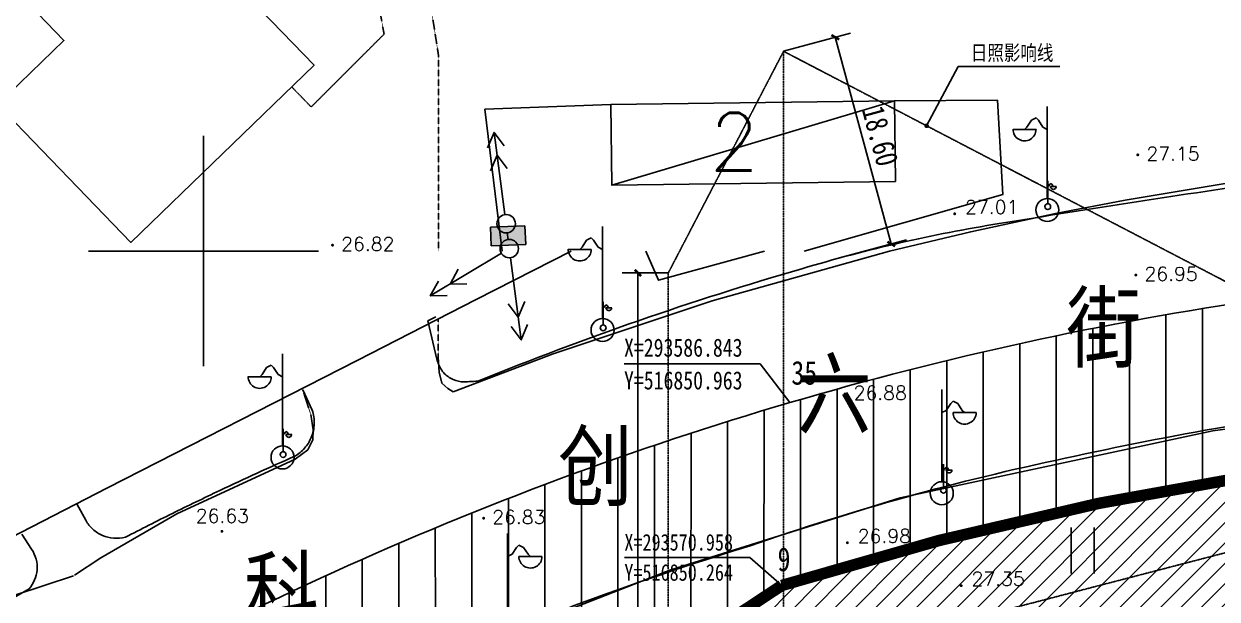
# Model space of a CAD drawing. Extents: x 1977 to 1034874806, y 3985 to 587211952.
# Drawn here: x 516784391 to 516888107, y 293569772 to 293619738 of the extents above; entities that cross this region are included whole.
import ezdxf
from ezdxf.enums import TextEntityAlignment as Align
from ezdxf.xclip import XClip

# ---------------------------------------------------------------- set-up
doc = ezdxf.new("R2010")
doc.units = 0
doc.header["$LTSCALE"] = 10
doc.header["$MEASUREMENT"] = 0
doc.header["$XCLIPFRAME"] = 0
for name, pattern in [('ACAD_ISO04W100', [30, 24, -3, 0, -3]), ('DASH', [0.35, 0.25, -0.1]), ('X-地形图$0$444', [0.3, 0.2, -0.1]), ('X-地形图$0$B1', [3, 2, -1])]:
    doc.linetypes.add(name, pattern=pattern)
for name, color, linetype in [('01-标注_尺寸', 3, 'Continuous'), ('01-标注_符号2', 200, 'Continuous'), ('M-建筑影响线', 9, 'Continuous'), ('M-用地 代征绿地', 126, 'Continuous'), ('M-用地 代征道路', 216, 'Continuous'), ('M-用地 代征道路坐标', 140, 'Continuous'), ('M-用地 地形图', 8, 'Continuous'), ('M-用地 红线', 20, 'ACAD_ISO04W100'), ('M-用地 红线坐标', 140, 'Continuous'), ('PUB_TEXT', 7, 'Continuous'), ('X-地形图$0$GCD', 1, 'Continuous'), ('X-地形图$0$GKSS', 4, 'Continuous'), ('X-地形图$0$JTSS', 3, 'Continuous'), ('X-地形图$0$电力', 7, 'Continuous')]:
    doc.layers.add(name, color=color, linetype=linetype)
doc.styles.add('-黑体', font='simhei.ttf', dxfattribs={"width": 0.8})
doc.styles.add('X-地形图$0$HZ', font='simplex.shx', dxfattribs={"bigfont": 'hztxt.shx'})
doc.styles.add('黑', font='simhei.ttf', dxfattribs={"width": 0.8})
doc.styles.add('黑体', font='simhei.ttf', dxfattribs={"width": 0.8})
doc.styles.add('黑体_T3', font='simhei.ttf', dxfattribs={"width": 0.8})
doc.dimstyles.new('_TCH_ARCH&&550', dxfattribs={"dimtxt": 1925, "dimasz": 550, "dimexe": 1375, "dimexo": 0, "dimgap": 550, "dimtad": 1, "dimlfac": 0.001, "dimzin": 0, "dimdsep": 46, "dimtxsty": '黑体_T3', "dimblk": 'ARCHTICK', "dimcen": 0.09, "dimclrt": 7, "dimazin": 2, "dimtfac": 1, "dimtix": 1, "dimtmove": 2, "dimatfit": 3, "dimfxl": 0, "dimtolj": 1, "dimtzin": 0, "dimarcsym": 0})

# ---------------------------------------------------------------- blocks, each defined once
blk = doc.blocks.new('X-地形图$0$BC027')
for p, q in [((0, 0.5), (0, 4.5)), ((-0.69, 3.9), (-0.89, 3.6)), ((-0.49, 4), (-0.69, 3.9)), ((-0.39, 3.9), (-0.49, 4)), ((-0.19, 3.6), (-0.39, 3.9)), ((-0.49, 3.5), (-1.49, 3.5)), ((-0.89, 3.6), (-0.99, 3.5)), ((0, 3.5), (-0.19, 3.6))]:
    blk.add_line(p, q)
blk.add_circle((0, 0), 0.5)
blk.add_arc((-0.99, 3.5), 0.5, 179, 0)
blk = doc.blocks.new('X-地形图$0$BC026')
for p, q in [((0, 0.5), (0, 4.5)), ((0.19, 3.6), (0.39, 3.9)), ((0.39, 3.9), (0.49, 4)), ((0.49, 4), (0.69, 3.9)), ((0.69, 3.9), (0.89, 3.6)), ((0, 3.5), (0.19, 3.6)), ((0.49, 3.5), (1.49, 3.5)), ((0.89, 3.6), (0.99, 3.5))]:
    blk.add_line(p, q)
blk.add_circle((0, 0), 0.5)
blk.add_arc((0.99, 3.5), 0.5, 179, 0)
blk = doc.blocks.new('X-地形图$0$BC112')
for p, q in [((-0.492, -0.991), (-0.492, 1.009)), ((0.508, -0.991), (0.508, 1.009))]:
    blk.add_line(p, q)
blk = doc.blocks.new('X-地形图$0$BC117')
at = {"linetype": 'Continuous'}
blk.add_line((0.4, 0), (4, 0), dxfattribs=at)
for points in [[(2.368, 0.365), (3, 0), (2.368, -0.365)], [(3.368, 0.365), (4, 0), (3.368, -0.365)]]:
    blk.add_lwpolyline(points)
blk.add_circle((0, 0), 0.4, dxfattribs=at)
blk = doc.blocks.new('X-地形图$0$BC065')
for p, q in [((-0.773, 0.443), (-0.773, -0.357)), ((0.727, 0.443), (-0.773, 0.443)), ((0.727, -0.357), (0.727, 0.443)), ((-0.773, -0.357), (0.727, -0.357))]:
    blk.add_line(p, q)
blk.add_solid([(-0.773, -0.357), (0.727, -0.357), (-0.773, 0.443), (0.727, 0.443)])
blk = doc.blocks.new('X-地形图$0$BC200')
at = {"linetype": 'Continuous', "const_width": 0.25, "flags": 128}
blk.add_lwpolyline([(-0.125, 0, 1), (0.125, 0, 1)], format="xyb", close=True, dxfattribs=at)
blk = doc.blocks.new('X-地形图$0$A$C7BFD1BD2')
at = {"layer": 'X-地形图$0$GCD', "linetype": 'Continuous', "xscale": 0.5, "yscale": 0.5, "zscale": 0.5}
for p in [(-418.79, -141.64), (-488.78, -149.48), (-418.96, -152.08), (-444.24, -162.41), (-475.65, -173.2), (-498.39, -174.34)]:
    blk.add_blockref('X-地形图$0$BC200', p, dxfattribs=at)
at = {"layer": 'X-地形图$0$GCD', "linetype": 'Continuous', "xscale": 0.4999999999999998, "yscale": 0.4999999999999998, "zscale": 0.4999999999999998, "rotation": 32.7878370276766}
for p in [(-434.7, -146.76), (-444.03, -175.33), (-434.14, -179.06)]:
    blk.add_blockref('X-地形图$0$BC200', p, dxfattribs=at)
at = {"layer": 'X-地形图$0$GCD', "linetype": 'Continuous', "style": 'X-地形图$0$HZ'}
for s, p in [('27.15', (-418.04, -142.14)), ('27.01', (-433.8, -146.77)), ('26.82', (-488.03, -149.98)), ('26.95', (-418.21, -152.58)), ('26.88', (-443.49, -162.91)), ('26.63', (-500.67, -173.6)), ('26.83', (-474.9, -173.7)), ('26.98', (-443.13, -175.35)), ('27.35', (-433.24, -179.07))]:
    blk.add_text(s, height=1.2, dxfattribs=at).set_placement(p)
blk = doc.blocks.new('dixingtu')
for p, q in [((516800000, 293600000), (516800000, 293610000)), ((516790000, 293600000), (516810000, 293600000))]:
    blk.add_line(p, q)
at = {"linetype": 'Continuous'}
blk.add_line((516826483, 293601017), (516826411, 293601587), dxfattribs=at)
at = {"linetype": 'X-地形图$0$B1', "flags": 128}
for points in [[(516835395, 293794299), (516833951, 293794423), (516833363, 293794389), (516832182, 293794289), (516830422, 293793699), (516828792, 293792905), (516797714, 293762878), (516820424, 293617039), (516820417, 293600000)], [(516815700, 293618847), (516793029, 293744308), (516791713, 293745729), (516790447, 293746826), (516788334, 293747580), (516786900, 293747756), (516784367, 293747420), (516780590, 293746086), (516770391, 293736433), (516769673, 293735204), (516769389, 293733950), (516769706, 293732854), (516770331, 293731037)], [(516815700, 293618847), (516809364, 293612519)], [(516809364, 293612519), (516807668, 293614272)], [(516820414, 293594112), (516820413, 293590774)], [(516808586, 293588075), (516809310, 293585857)]]:
    blk.add_lwpolyline(points, dxfattribs=at)
at = {"linetype": 'Continuous', "flags": 128}
for points in [[(516792288, 293672813), (516801280, 293681530), (516788742, 293694463), (516795853, 293701357), (516783331, 293714274), (516793084, 293723729), (516780123, 293737209), (516721503, 293680379), (516734028, 293667459), (516730802, 293664332), (516743328, 293651411), (516740758, 293648920), (516753758, 293635516), (516762819, 293644260), (516787870, 293618301), (516782100, 293612733), (516793698, 293600754), (516809616, 293616156), (516804060, 293621906), (516810492, 293628170), (516804948, 293633908), (516808897, 293637730), (516796359, 293650673), (516805341, 293659349)], [(516860154, 293606046), (516835505, 293605723), (516835413, 293612726), (516860062, 293613049)]]:
    blk.add_lwpolyline(points, close=True, dxfattribs=at)
for points in [[(516835505, 293605723), (516860062, 293613049)], [(516860062, 293613049), (516869026, 293613108), (516869476, 293604908), (516852225, 293600000)], [(516835413, 293612726), (516824463, 293612326), (516825953, 293600000)], [(516859637, 293600000), (516866687, 293601685), (516874055, 293603262), (516880118, 293604421), (516888819, 293605868), (516896932, 293606992), (516904336, 293607828), (516912852, 293608570), (516933834, 293609396), (517000000, 293609596)], [(516743637, 293600000), (516762632, 293570635), (516765591, 293567929), (516768483, 293567071), (516771430, 293566954), (516775832, 293567555), (516788718, 293571801)], [(516745315, 293600000), (516764736, 293569275), (516766426, 293568148), (516768180, 293567362), (516791673, 293579444)], [(516831952, 293600000), (516823691, 293595784), (516813353, 293590508), (516791673, 293579444)], [(516821697, 293587774), (516830383, 293591074), (516844223, 293595691), (516859637, 293600000)], [(516838446, 293600000), (516839557, 293597468), (516848761, 293600000)], [(516820413, 293590774), (516820477, 293589484), (516820730, 293588527), (516821234, 293588074), (516821697, 293587774)], [(517000000, 293588636), (516941166, 293588424), (516927522, 293588280), (516918744, 293587868), (516905127, 293586732), (516887728, 293584388), (516860547, 293578564), (516840617, 293572314), (516827341, 293567144)], [(516809341, 293585813), (516809534, 293584485), (516809517, 293583601), (516809060, 293582729), (516807967, 293581941)], [(516788785, 293571846), (516791068, 293573370), (516797686, 293577194), (516807967, 293581941)]]:
    blk.add_lwpolyline(points, dxfattribs=at)
at = {"linetype": 'Continuous'}
blk.add_lwpolyline([(516800000, 293590000), (516800000, 293600000)], dxfattribs=at)
blk.add_lwpolyline([(517120118, 293377370), (517125067, 293386448), (517124870, 293421447), (517129758, 293441475), (517129064, 293564630), (517108952, 293584561), (516934373, 293583957, 0.0750763), (516850264, 293570958), (516833059, 293559601, 0.0267921), (516805773, 293547166), (516801840, 293531330, -0.1302459), (516934431, 293566957), (517119048, 293567596)], format="xyb", close=True)
for centre in [(516826312, 293602381), (516826583, 293600223)]:
    blk.add_circle(centre, 800, dxfattribs=at)
at = {"layer": 'X-地形图$0$JTSS', "linetype": 'Continuous', "flags": 128}
for points in [[(516823849, 293588710, -0.0255712), (516852009, 293598470, -0.0323871), (516869168, 293602395, -0.0034641), (516893027, 293606078, -0.0044099), (516911812, 293608675, -0.0253963), (516924035, 293609629, -0.0134368), (516947197, 293609632)], [(516823849, 293588710, -0.0314259), (516822412, 293588656, -0.1022959), (516821484, 293588954, -0.1100415), (516820706, 293589654, -0.1100415), (516820299, 293590618)], [(516847531, 293574414, -0.0316352), (516874891, 293582003, -0.0256118), (516902883, 293586754, -0.0170164), (516921689, 293588317, -0.0170164), (516940558, 293588597)], [(516809453, 293586184, -0.0900269), (516809627, 293584992, -0.0900269), (516809370, 293583815, -0.0819051), (516808790, 293582884, -0.0819051), (516807941, 293582189)], [(516807941, 293582189, 0.0032708), (516804675, 293580720, 0.0032708), (516801427, 293579208, 0.0041848), (516797302, 293577213, 0.0041848), (516793211, 293575149)], [(516789764, 293576622, 0.0813105), (516790384, 293575845, 0.0813105), (516791219, 293575307, 0.0829277), (516792202, 293575062, 0.0829277), (516793211, 293575149)], [(516785067, 293574103, -0.0846104), (516785457, 293573242, -0.0846104), (516785541, 293572301, -0.0799149), (516785329, 293571434, -0.0799149), (516784856, 293570677)], [(516789362, 293548964, -0.0139043), (516803111, 293556434, -0.0139043), (516817254, 293563128, -0.0143626), (516832230, 293569206, -0.0143626), (516847531, 293574414)]]:
    blk.add_lwpolyline(points, format="xyb", dxfattribs=at)
for points in [[(516819508, 293593930), (516820193, 293594280)], [(516820299, 293590618), (516819508, 293593930)], [(516809453, 293586184), (516808649, 293587950)], [(516789023, 293577979), (516789764, 293576622)], [(516785067, 293574103), (516784227, 293575403)], [(516776875, 293566132), (516784856, 293570677)]]:
    blk.add_lwpolyline(points, dxfattribs=at)
at = {"layer": 'X-地形图$0$电力', "color": 1, "linetype": 'X-地形图$0$444', "ltscale": 15, "flags": 128}
blk.add_lwpolyline([(517096040, 293622381), (517010928, 293583582), (516920513, 293582035), (516807062, 293552556), (516649774, 293452964), (516521232, 293372275)], dxfattribs=at)
at = {"linetype": 'Continuous'}
for name, p, xscale, yscale, zscale in [('X-地形图$0$A$C7BFD1BD2', (517300000, 293750000), 1000, 1000, 1000), ('X-地形图$0$BC027', (516873347, 293603573), 2000, 2000, 2000), ('X-地形图$0$BC027', (516834688, 293593145), 2000, 2000, 2000), ('X-地形图$0$BC027', (516806872, 293582081), 2000, 2000, 2000), ('X-地形图$0$BC026', (516864177, 293578969), 2000, 2000, 2000), ('X-地形图$0$BC112', (516876391, 293573986), 2000, 2000, 2000), ('X-地形图$0$BC026', (516826440, 293566469), 2000, 2000, 2000)]:
    blk.add_blockref(name, p, dxfattribs=dict(at, xscale=xscale, yscale=yscale, zscale=zscale))
for name, p, xscale, yscale, zscale, rotation in [('X-地形图$0$BC117', (516826312, 293602381), 1999.999999992899, 1999.999999992899, 1999.999999992899, 97.59275282884035), ('X-地形图$0$BC065', (516826531, 293601244), 1999.999999992383, 1999.999999992383, 1999.999999992383, 2.304641986463311), ('X-地形图$0$BC117', (516826583, 293600223), 1999.999999970709, 1999.999999970709, 1999.999999970709, 210.8802848248966), ('X-地形图$0$BC117', (516826583, 293600223), 2000.000000013789, 2000.000000013789, 2000.000000013789, 277.4428991120179)]:
    blk.add_blockref(name, p, dxfattribs=dict(at, xscale=xscale, yscale=yscale, zscale=zscale, rotation=rotation))
at = {"layer": 'X-地形图$0$GKSS', "linetype": 'Continuous', "xscale": 500, "yscale": 500, "zscale": 500}
for p in [(516873382, 293603864), (516834743, 293593338), (516806924, 293582324), (516864322, 293579237)]:
    blk.add_blockref('X-地形图$0$BC026', p, dxfattribs=at)
at = {"linetype": 'Continuous', "style": 'X-地形图$0$HZ'}
blk.add_text('2', height=5000, dxfattribs=at).set_placement((516846135, 293609500), align=Align.MIDDLE)
for s, p in [('街', (516875007, 293589876)), ('六', (516851577, 293584106)), ('创', (516830809, 293577834)), ('科', (516803534, 293566893))]:
    blk.add_text(s, height=6500, dxfattribs=at).set_placement(p)
blk = doc.blocks.new('_ArchTick')
at = {"color": 0, "linetype": 'ByBlock', "const_width": 0.4}
blk.add_lwpolyline([(-0.5, -0.5), (0.5, 0.5)], dxfattribs=at)
blk = doc.blocks.new('*D417')
at = {"layer": '01-标注_尺寸', "color": 0, "lineweight": -2, "transparency": 16777216}
for p, q in [((516850424, 293617356), (516856246, 293618933)), ((516854919, 293618574), (516859782, 293600620)), ((516855288, 293599402), (516861109, 293600979))]:
    blk.add_line(p, q, dxfattribs=at)
at = {"layer": 'Defpoints', "color": 0, "transparency": 16777216}
for p in [(516850424, 293617356), (516859782, 293600620), (516855288, 293599402)]:
    blk.add_point(p, dxfattribs=at)
at = {"layer": '01-标注_尺寸', "color": 0, "lineweight": -2, "transparency": 16777216, "xscale": 550, "yscale": 550, "zscale": 550}
for p, rotation in [((516854919, 293618574), 105.1566603905021), ((516859782, 293600620), 285.1566603905021)]:
    blk.add_blockref('_ArchTick', p, dxfattribs=dict(at, rotation=rotation))
at = {"layer": '01-标注_尺寸', "color": 7, "transparency": 16777216, "insert": (516858821, 293609995), "char_height": 1925, "attachment_point": 5, "rotation": 285.15666, "style": '黑体_T3'}
blk.add_mtext('\\A1;18.60', dxfattribs=at)
blk = doc.blocks.new('*D447')
at = {"layer": '01-标注_尺寸', "color": 0, "lineweight": -2, "transparency": 16777216}
for p, q in [((516840404, 293598108), (516836381, 293598108)), ((516837756, 293521778), (516837756, 293598108)), ((516840404, 293521778), (516836381, 293521778))]:
    blk.add_line(p, q, dxfattribs=at)
at = {"layer": 'Defpoints', "color": 0, "transparency": 16777216}
for p in [(516837756, 293598108), (516840404, 293598108), (516840404, 293521778)]:
    blk.add_point(p, dxfattribs=at)
at = {"layer": '01-标注_尺寸', "color": 0, "lineweight": -2, "transparency": 16777216, "xscale": 550, "yscale": 550, "zscale": 550}
for p, rotation in [((516837756, 293598108), 90), ((516837756, 293521778), 270)]:
    blk.add_blockref('_ArchTick', p, dxfattribs=dict(at, rotation=rotation))
at = {"layer": '01-标注_尺寸', "color": 7, "transparency": 16777216, "insert": (516836244, 293559943), "char_height": 1925, "attachment_point": 5, "rotation": 90, "style": '黑体_T3'}
blk.add_mtext('\\A1;44.9×1.7=76.33', dxfattribs=at)

msp = doc.modelspace()

# ---------------------------------------------------------------- hatches: boundary and pattern name
at = {"layer": 'M-用地 代征绿地'}
h = msp.add_hatch(dxfattribs=at)
h.set_pattern_fill('普通砖', color=256, scale=500)
h.set_pattern_definition([(45, (5e-07, 897.6), (-883.88383, 883.88383), [])])
h.paths.add_polyline_path([(517108949.474, 293584566.126), (516934370.474, 293583962.126, 0.0374860606), (516891827.474, 293580619.126, 0.0374849066), (516850261.474, 293570963.126), (516833056.474, 293559606.126), (516819246.474, 293553754.126), (516805770.474, 293547171.126), (516801837.474, 293531335.126, -0.064894186), (516865813.474, 293557783.126, -0.0648428666), (516934428.474, 293566962.126), (517119045.474, 293567601.126), (517119567.745, 293474751.086, 0.4125670461), (517125567.65, 293468784.835), (517128567.898, 293468784.835, 0.0432928261), (517129601.102, 293468874.464), (517129061.474, 293564635.126)])
at = {"layer": 'M-用地 代征道路', "linetype": 'Continuous'}
h = msp.add_hatch(dxfattribs=at)
h.set_pattern_fill('ANSI31', color=256, scale=2000, angle=45)
h.set_pattern_definition([(90, (5e-07, -9e-07), (-3175, 7e-13), [])])
h.paths.add_polyline_path([(516805773, 293547166), (516819249, 293553749), (516833059, 293559601), (516850264, 293570958, -0.0374849066), (516891830, 293580614, -0.0374860606), (516934373, 293583957), (517108952, 293584561), (517129064, 293564630), (517129758, 293441475), (517124870, 293421447), (517125067, 293386448), (517120118, 293377370), (517113257, 293364786), (516977085, 293278102), (516956377, 293282701), (516937582, 293312227), (516922624, 293326413), (516799129, 293520414), (516801840, 293531330)], flags=16)
edge = h.paths.add_edge_path()
edge.add_line((517148867, 293599699), (516934315.329, 293598955.98))
edge.add_arc((516935357.134, 293298946.875), 300010.915, 90.19896327, 106.33801982)
edge.add_arc((516935363.791, 293298956.272), 300003.769, 106.33974463, 122.48004836)
edge.add_line((516774260, 293552033), (516760762, 293543441))
edge.add_line((516760762, 293543441), (516959452, 293231315))
edge.add_line((516959452, 293231315), (517150257, 293352776))
edge.add_line((517150257, 293352776), (517148867, 293599699))
h.paths.add_polyline_path([(516983988, 293276570), (516977085, 293278102), (517113257, 293364786), (517108308, 293355708), (517078783, 293336913), (517064596, 293321955), (517033070, 293301887), (517013514, 293295365)])

# ---------------------------------------------------------------- linework, layer by layer
at = {"layer": '01-标注_符号2'}
for p, q in [((516862853.332, 293610886.017), (516865590.453, 293616023.669)), ((516865590.453, 293616023.669), (516874447.656, 293616023.669))]:
    msp.add_line(p, q, dxfattribs=at)
at = {"layer": '01-标注_符号2', "const_width": 200}
msp.add_lwpolyline([(516862806.313, 293610797.761, 1), (516862900.352, 293610974.274, 1)], format="xyb", close=True, dxfattribs=at)
at = {"layer": 'M-建筑影响线', "linetype": 'DASH', "ltscale": 2}
for points in [[(516840404.215, 293598108.294), (516850424.311, 293617356.35), (516896903.518, 293593160.347)], [(516850424.311, 293541026.35), (516850424.311, 293617356.35)], [(516840404.215, 293521778.294), (516840404.215, 293598108.294)]]:
    msp.add_lwpolyline(points, dxfattribs=at)
at = {"layer": 'M-用地 代征道路坐标'}
for p, q in [((516848400, 293590200), (516836555.646, 293590200)), ((516850963, 293586843), (516848400, 293590200))]:
    msp.add_line(p, q, dxfattribs=at)
at = {"layer": 'M-用地 代征道路坐标', "color": 216, "linetype": 'Continuous'}
msp.add_lwpolyline([(516774260, 293552033), (516760762, 293543441), (516959452, 293231315), (517150257, 293352776), (517148867, 293599699), (516934321, 293598956, 0.0705413025), (516850963, 293586843, 0.0705420223), (516774260, 293552033)], format="xyb", close=True, dxfattribs=at)
at = {"layer": 'M-用地 红线', "ltscale": 0.05, "const_width": 1000}
msp.add_lwpolyline([(517120118, 293377370), (517125067, 293386448), (517124870, 293421447), (517129758, 293441475), (517129064, 293564630), (517108952, 293584561), (516934373, 293583957, 0.0374860606), (516891830, 293580614, 0.0374849066), (516850264, 293570958), (516833059, 293559601), (516819249, 293553749), (516805773, 293547166), (516801840, 293531330, -0.064894186), (516865816, 293557778, -0.0648428666), (516934431, 293566957), (517119048, 293567596), (517120118, 293377370)], format="xyb", close=True, dxfattribs=at)
at = {"layer": 'M-用地 红线坐标'}
for p, q in [((516847500, 293573400), (516836585.494, 293573400)), ((516850264, 293570958), (516847500, 293573400))]:
    msp.add_line(p, q, dxfattribs=at)

# ---------------------------------------------------------------- block references
at = {"layer": 'M-用地 地形图'}
ref = msp.add_blockref('dixingtu', (0.068, -0.106), dxfattribs=at)
XClip(ref).set_block_clipping_path([(516546032.4072857499, 293199999.9999999404), (517191244.7300934196, 293692600.7206964493)])

# ---------------------------------------------------------------- texts
at = {"layer": '01-标注_符号2', "color": 7, "style": '黑体', "width": 0.8}
msp.add_text('日照影响线', height=1314.346, dxfattribs=at).set_placement((516866704.091, 293616570.821))
at = {"layer": 'M-用地 红线坐标', "style": '黑', "width": 0.8}
for s, height, p in [('35', 2065.4008, (516851100, 293588400)), ('9', 2065.401, (516849900, 293572200))]:
    msp.add_text(s, height=height, dxfattribs=at).set_placement(p)
at = {"layer": 'M-用地 红线坐标', "color": 140, "style": '-黑体', "width": 0.8}
for s, p in [('X=293570.958', (516836585.494, 293573985.622)), ('Y=516850.264', (516836585.494, 293571368.597))]:
    msp.add_text(s, height=1445.78059, dxfattribs=at).set_placement(p)
at = {"layer": 'PUB_TEXT', "style": '黑体', "width": 0.8}
for s, p in [('X=293586.843', (516836555.646, 293590830)), ('Y=516850.963', (516836555.646, 293587983.924))]:
    msp.add_text(s, height=1577.21519, dxfattribs=at).set_placement(p)

# ---------------------------------------------------------------- dimensions: what is measured, and where the dimension line sits
at = {"layer": '01-标注_尺寸'}
dim = msp.add_aligned_dim(p1=(516850424.311, 293617356.35), p2=(516855287.702, 293599402.433), distance=4656.256, dimstyle='_TCH_ARCH&&550', dxfattribs=at)
dim.commit()
dim.dimension.update_dxf_attribs({"geometry": '*D417', "text_midpoint": (516858820.618, 293609995.097)})
dim = msp.add_aligned_dim(p1=(516840404.215, 293521778.294), p2=(516840404.215, 293598108.294), distance=2647.828, text='44.9×1.7=76.33', dimstyle='_TCH_ARCH&&550', dxfattribs=at)
dim.commit()
dim.dimension.update_dxf_attribs({"geometry": '*D447', "text_midpoint": (516836243.887, 293559943.294)})

doc.saveas('drawing.dxf')
